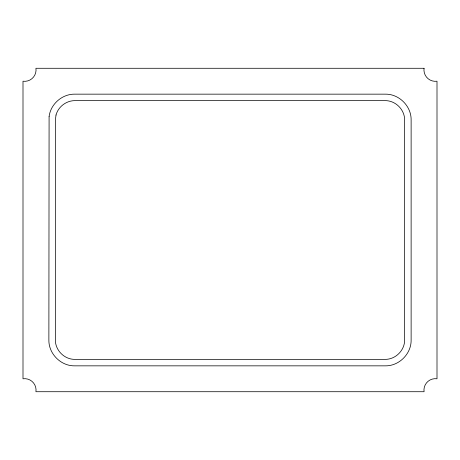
<?xml version="1.0" encoding="UTF-8"?>
<svg xmlns="http://www.w3.org/2000/svg" width="460" height="460" viewBox="0 0 460 460"><rect width="100%" height="100%" fill="white"/><g stroke="black" fill="none" stroke-linecap="round" stroke-linejoin="round"><path stroke-width="0.69" d="M49.093 116.656L48.875 339.969C48.582 353.797 60.921 366.137 74.75 365.844L385.25 365.844C399.079 366.137 411.418 353.797 411.125 339.969L411.125 120.031C411.418 106.202 399.079 93.863 385.25 94.156L74.75 94.156C62.14 93.955 50.542 104.127 49.093 116.656M56.016 115.011L55.344 120.244L55.344 339.756C55.188 350.301 64.417 359.53 74.963 359.375L385.037 359.375C395.583 359.53 404.811 350.301 404.656 339.756L404.656 120.244C404.811 109.698 395.583 100.47 385.037 100.625L74.963 100.625C66.315 100.608 58.299 106.662 56.016 115.011M424.062 68.281L35.938 68.281A11.437 11.437 0 0 1 23 81.219L23 378.781A11.437 11.437 0 0 1 35.938 391.719L424.062 391.719A11.437 11.437 0 0 1 437 378.781L437 81.219A11.437 11.437 0 0 1 424.062 68.281"/></g></svg>
